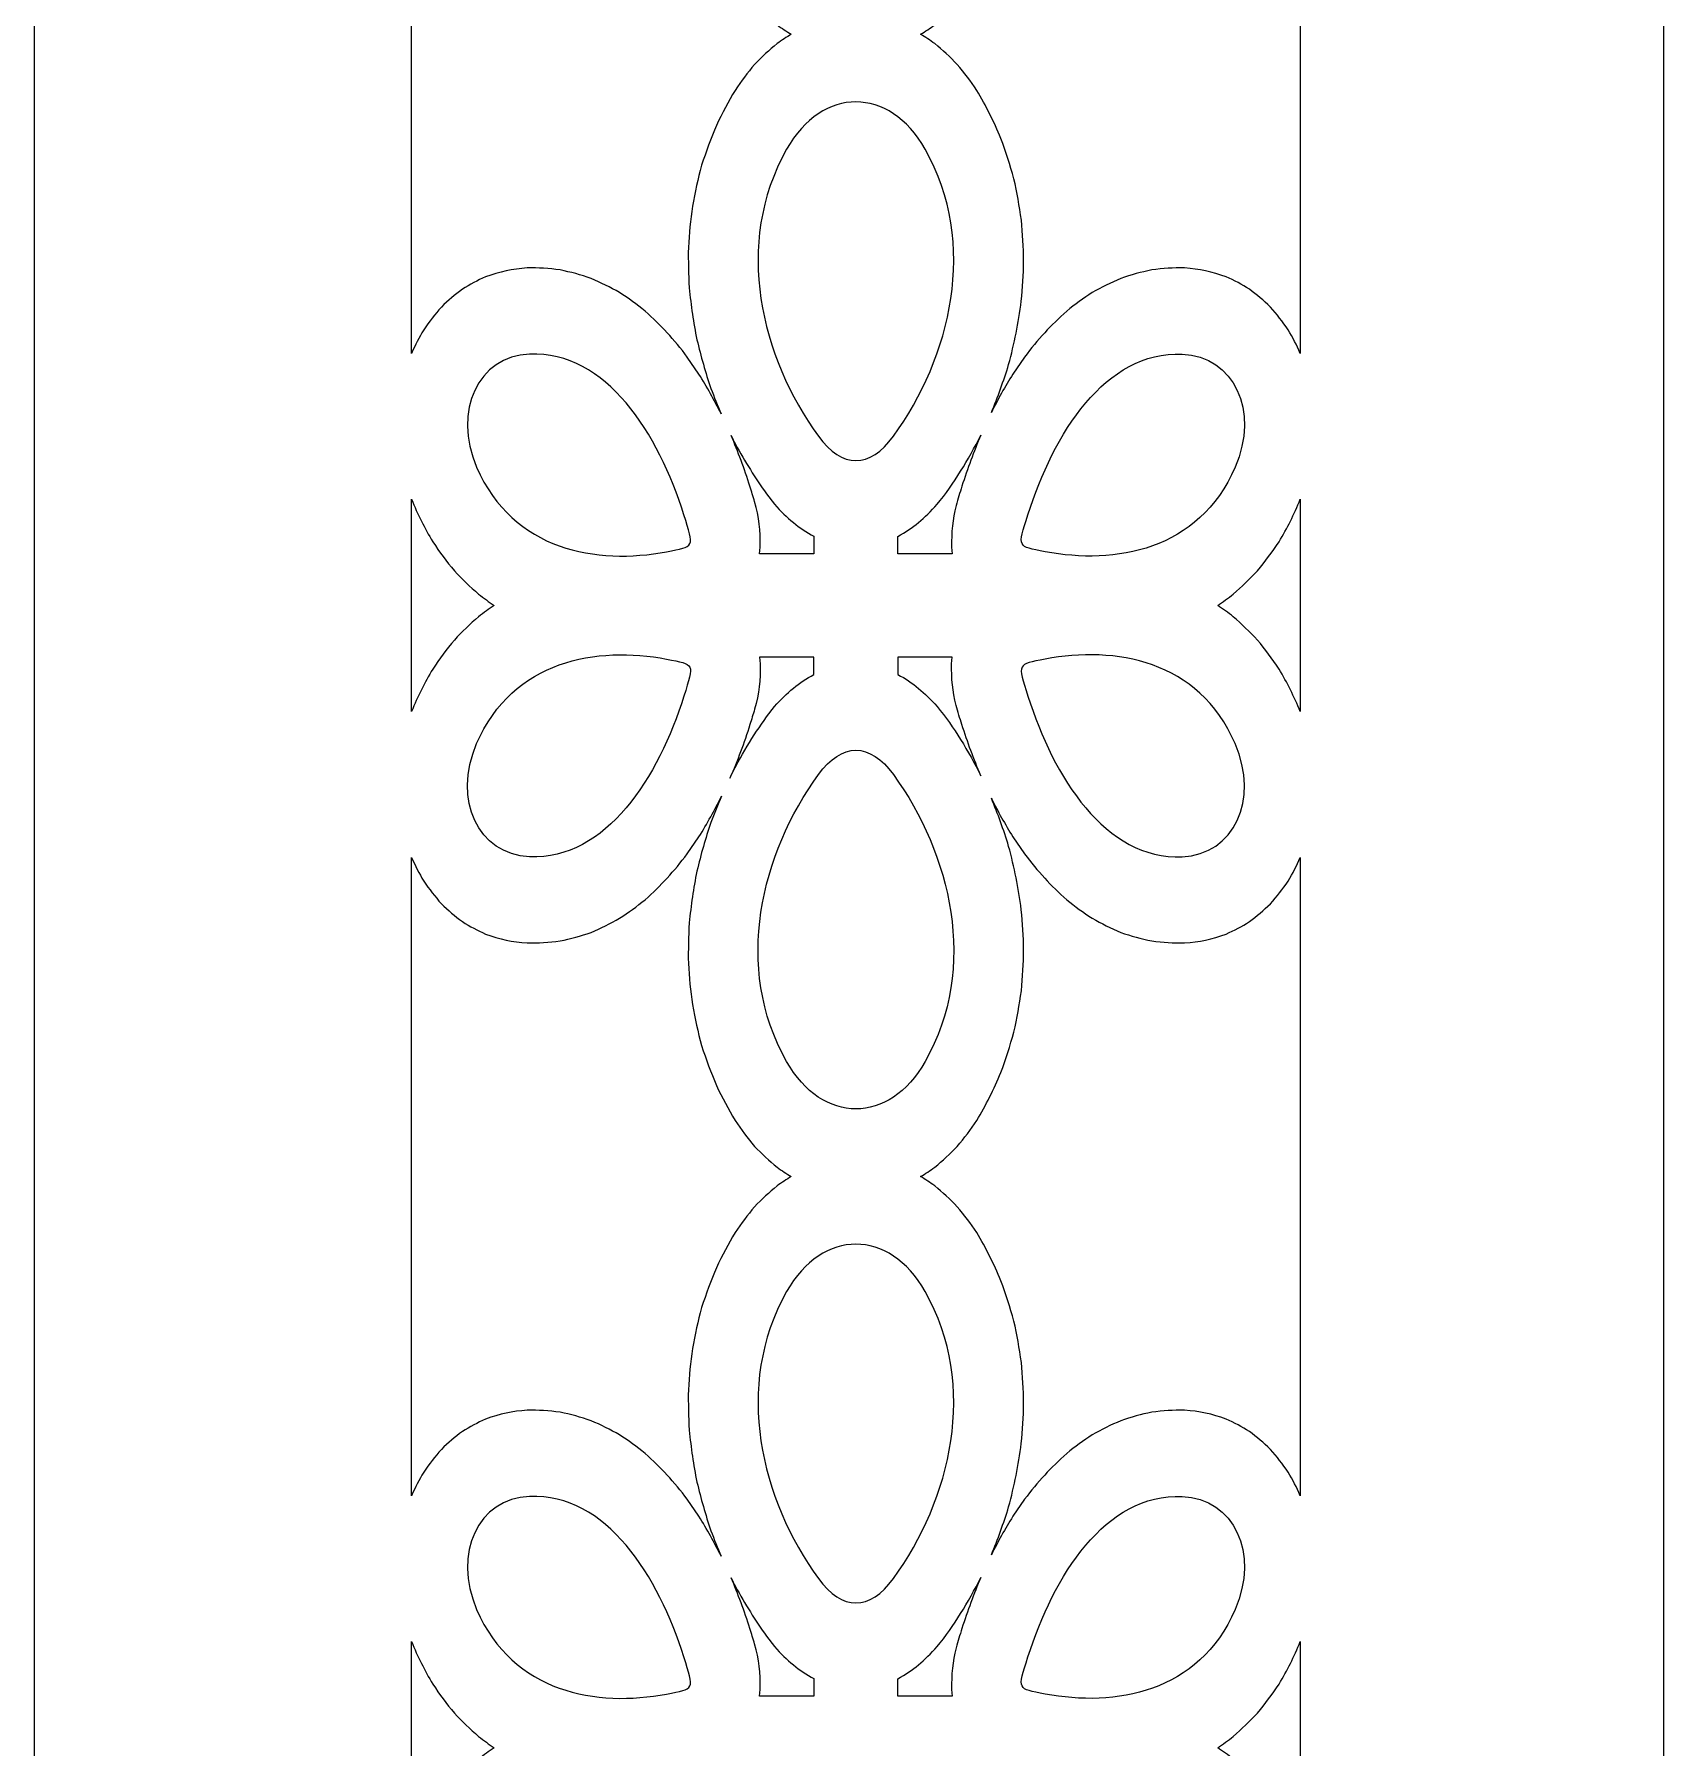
# Model space of a CAD drawing. Header units: centimetres. Extents: x 20.8 to 23.1, y -9 to 9.
# Drawn here: x 20.838 to 23.107, y -2.052 to 0.334 of the extents above; entities that cross this region are included whole.
import ezdxf

# ---------------------------------------------------------------- set-up
doc = ezdxf.new("R2010")
doc.units = ezdxf.units.CM
doc.header["$MEASUREMENT"] = 0
doc.layers.add('layer 1', color=7, linetype='Continuous')

msp = doc.modelspace()

# ---------------------------------------------------------------- linework, layer by layer
at = {"layer": 'layer 1', "color": 250}
for points, knots in [([(23.10706, -9.00021), (23.10706, -9.00021), (20.83793, -9.00021), (20.83793, -9.00021), (20.83793, -9.00021), (20.83793, -9.00021), (20.83793, 9.00077), (20.83793, 9.00077), (20.83793, 9.00077), (20.83793, 9.00077), (23.10706, 9.00077), (23.10706, 9.00077), (23.10706, 9.00077), (23.10706, 9.00077), (23.10706, -9.00021), (23.10706, -9.00021)], [0, 0, 0, 0, 0.2, 0.2, 0.2, 0.2, 0.4, 0.4, 0.4, 0.4, 0.6, 0.6, 0.6, 0.6, 1, 1, 1, 1]), ([(21.36327, -0.11023), (21.36843, -0.09868), (21.37382, -0.08823), (21.38021, -0.07737), (21.38021, -0.07737), (21.38805, -0.06581), (21.39581, -0.05585), (21.40487, -0.04572), (21.40487, -0.04572), (21.4144, -0.03643), (21.42361, -0.0286), (21.43405, -0.02095), (21.43405, -0.02095), (21.44479, -0.01417), (21.45508, -0.00866), (21.46642, -0.00359), (21.46642, -0.00359), (21.48609, 0.00357), (21.50396, 0.00731), (21.52442, 0.00884), (21.52442, 0.00884), (21.53999, 0.00896), (21.55462, 0.00806), (21.5701, 0.00601), (21.5701, 0.00601), (21.58498, 0.00297), (21.59886, -0.00084), (21.61337, -0.00591), (21.61337, -0.00591), (21.6271, -0.01172), (21.63988, -0.01805), (21.65304, -0.02559), (21.65304, -0.02559), (21.66539, -0.03361), (21.67691, -0.04198), (21.68858, -0.05139), (21.68858, -0.05139), (21.71036, -0.07073), (21.72897, -0.09113), (21.74729, -0.11528), (21.74729, -0.11528), (21.74729, -0.11528), (21.76355, -0.13897), (21.76355, -0.13897), (21.76355, -0.13897), (21.77481, -0.15703), (21.78505, -0.17548), (21.7944, -0.19446), (21.7944, -0.19446), (21.7894, -0.18293), (21.78467, -0.17117), (21.78014, -0.159), (21.78014, -0.159), (21.77254, -0.13657), (21.76623, -0.11461), (21.76072, -0.09125), (21.76072, -0.09125), (21.75585, -0.06709), (21.75239, -0.04385), (21.75002, -0.0191), (21.75002, -0.0191), (21.7489, -0.00009), (21.74851, 0.0182), (21.74882, 0.03727), (21.74882, 0.03727), (21.74991, 0.0568), (21.75171, 0.07534), (21.75437, 0.09465), (21.75437, 0.09465), (21.75792, 0.1143), (21.76208, 0.13272), (21.76727, 0.15181), (21.76727, 0.15181), (21.77343, 0.17109), (21.78007, 0.18897), (21.78784, 0.20734), (21.78784, 0.20734), (21.79596, 0.22434), (21.80427, 0.24026), (21.81378, 0.25613), (21.81378, 0.25613), (21.82246, 0.26901), (21.83115, 0.28054), (21.84096, 0.29211), (21.84096, 0.29211), (21.85117, 0.30281), (21.86116, 0.3121), (21.87233, 0.32123), (21.87233, 0.32123), (21.87895, 0.32595), (21.88543, 0.33023), (21.89207, 0.33423), (21.89207, 0.33423), (21.88543, 0.33824), (21.87895, 0.34251), (21.87233, 0.34724), (21.87233, 0.34724), (21.86116, 0.35636), (21.85117, 0.36565), (21.84096, 0.37635), (21.84096, 0.37635), (21.83115, 0.38792), (21.82246, 0.39945), (21.81378, 0.41234), (21.81378, 0.41234), (21.80427, 0.4282), (21.79596, 0.44412), (21.78783, 0.46112), (21.78783, 0.46112), (21.78007, 0.47949), (21.77343, 0.49737), (21.76727, 0.51664), (21.76727, 0.51664), (21.76208, 0.53574), (21.75792, 0.55417), (21.75437, 0.57381), (21.75437, 0.57381), (21.75171, 0.59312), (21.74991, 0.61167), (21.74882, 0.63119), (21.74882, 0.63119), (21.74851, 0.65026), (21.7489, 0.66855), (21.75002, 0.68757), (21.75002, 0.68757), (21.75239, 0.71232), (21.75585, 0.73555), (21.76072, 0.75972), (21.76072, 0.75972), (21.76623, 0.78307), (21.77254, 0.80504), (21.78014, 0.82747), (21.78014, 0.82747), (21.78482, 0.84003), (21.78972, 0.85214), (21.7949, 0.86395), (21.7949, 0.86395), (21.78541, 0.84461), (21.77501, 0.82582), (21.76355, 0.80743), (21.76355, 0.80743), (21.76355, 0.80743), (21.74729, 0.78375), (21.74729, 0.78375), (21.74729, 0.78375), (21.72896, 0.7596), (21.71036, 0.7392), (21.68858, 0.71986), (21.68858, 0.71986), (21.67691, 0.71045), (21.66539, 0.70209), (21.65305, 0.69407), (21.65305, 0.69407), (21.63989, 0.68652), (21.6271, 0.68018), (21.61336, 0.67437), (21.61336, 0.67437), (21.59886, 0.66931), (21.58498, 0.6655), (21.5701, 0.66246), (21.5701, 0.66246), (21.55462, 0.6604), (21.53999, 0.65951), (21.52441, 0.65963), (21.52441, 0.65963), (21.50396, 0.66117), (21.48608, 0.6649), (21.46641, 0.67207), (21.46641, 0.67207), (21.45507, 0.67713), (21.44479, 0.68264), (21.43404, 0.68942), (21.43404, 0.68942), (21.42361, 0.69708), (21.41439, 0.7049), (21.40487, 0.7142), (21.40487, 0.7142), (21.39582, 0.72432), (21.38805, 0.73428), (21.38021, 0.74583), (21.38021, 0.74583), (21.37382, 0.7567), (21.36842, 0.76716), (21.36327, 0.77871), (21.36327, 0.77871), (21.36327, 0.77871), (21.36327, -0.11023), (21.36327, -0.11023)], [0, 0, 0, 0, 0.0208333, 0.0208333, 0.0208333, 0.0208333, 0.0416667, 0.0416667, 0.0416667, 0.0416667, 0.0625, 0.0625, 0.0625, 0.0625, 0.0833333, 0.0833333, 0.0833333, 0.0833333, 0.1041667, 0.1041667, 0.1041667, 0.1041667, 0.125, 0.125, 0.125, 0.125, 0.1458333, 0.1458333, 0.1458333, 0.1458333, 0.1666667, 0.1666667, 0.1666667, 0.1666667, 0.1875, 0.1875, 0.1875, 0.1875, 0.2083333, 0.2083333, 0.2083333, 0.2083333, 0.2291667, 0.2291667, 0.2291667, 0.2291667, 0.25, 0.25, 0.25, 0.25, 0.2708333, 0.2708333, 0.2708333, 0.2708333, 0.2916667, 0.2916667, 0.2916667, 0.2916667, 0.3125, 0.3125, 0.3125, 0.3125, 0.3333333, 0.3333333, 0.3333333, 0.3333333, 0.3541667, 0.3541667, 0.3541667, 0.3541667, 0.375, 0.375, 0.375, 0.375, 0.3958333, 0.3958333, 0.3958333, 0.3958333, 0.4166667, 0.4166667, 0.4166667, 0.4166667, 0.4375, 0.4375, 0.4375, 0.4375, 0.4583333, 0.4583333, 0.4583333, 0.4583333, 0.4791667, 0.4791667, 0.4791667, 0.4791667, 0.5, 0.5, 0.5, 0.5, 0.5208333, 0.5208333, 0.5208333, 0.5208333, 0.5416667, 0.5416667, 0.5416667, 0.5416667, 0.5625, 0.5625, 0.5625, 0.5625, 0.5833333, 0.5833333, 0.5833333, 0.5833333, 0.6041667, 0.6041667, 0.6041667, 0.6041667, 0.625, 0.625, 0.625, 0.625, 0.6458333, 0.6458333, 0.6458333, 0.6458333, 0.6666667, 0.6666667, 0.6666667, 0.6666667, 0.6875, 0.6875, 0.6875, 0.6875, 0.7083333, 0.7083333, 0.7083333, 0.7083333, 0.7291667, 0.7291667, 0.7291667, 0.7291667, 0.75, 0.75, 0.75, 0.75, 0.7708333, 0.7708333, 0.7708333, 0.7708333, 0.7916667, 0.7916667, 0.7916667, 0.7916667, 0.8125, 0.8125, 0.8125, 0.8125, 0.8333333, 0.8333333, 0.8333333, 0.8333333, 0.8541667, 0.8541667, 0.8541667, 0.8541667, 0.875, 0.875, 0.875, 0.875, 0.8958333, 0.8958333, 0.8958333, 0.8958333, 0.9166667, 0.9166667, 0.9166667, 0.9166667, 0.9375, 0.9375, 0.9375, 0.9375, 0.9583333, 0.9583333, 0.9583333, 0.9583333, 1, 1, 1, 1]), ([(22.60097, 0.77871), (22.59582, 0.76715), (22.59042, 0.75669), (22.58402, 0.74583), (22.58402, 0.74583), (22.57618, 0.73427), (22.56842, 0.72431), (22.55936, 0.71419), (22.55936, 0.71419), (22.54984, 0.7049), (22.54062, 0.69707), (22.53019, 0.68941), (22.53019, 0.68941), (22.51945, 0.68264), (22.50916, 0.67713), (22.49783, 0.67207), (22.49783, 0.67207), (22.47816, 0.6649), (22.46028, 0.66116), (22.43983, 0.65962), (22.43983, 0.65962), (22.42425, 0.65951), (22.40962, 0.6604), (22.39414, 0.66246), (22.39414, 0.66246), (22.37925, 0.6655), (22.36538, 0.66931), (22.35087, 0.67437), (22.35087, 0.67437), (22.33713, 0.68018), (22.32434, 0.68652), (22.31118, 0.69406), (22.31118, 0.69406), (22.29885, 0.70208), (22.28732, 0.71045), (22.27566, 0.71986), (22.27566, 0.71986), (22.25388, 0.7392), (22.23527, 0.7596), (22.21695, 0.78375), (22.21695, 0.78375), (22.21695, 0.78375), (22.20069, 0.80743), (22.20069, 0.80743), (22.20069, 0.80743), (22.18978, 0.82493), (22.17984, 0.84277), (22.17075, 0.86111), (22.17075, 0.86111), (22.17984, 0.83931), (22.1877, 0.81749), (22.1948, 0.7942), (22.1948, 0.7942), (22.20275, 0.76478), (22.20844, 0.73659), (22.21246, 0.70596), (22.21246, 0.70596), (22.21425, 0.68719), (22.21532, 0.66905), (22.21573, 0.65014), (22.21573, 0.65014), (22.21541, 0.63075), (22.21436, 0.61226), (22.21251, 0.59299), (22.21251, 0.59299), (22.20981, 0.57333), (22.20645, 0.55482), (22.20212, 0.5356), (22.20212, 0.5356), (22.19683, 0.51614), (22.19102, 0.49803), (22.18411, 0.47936), (22.18411, 0.47936), (22.17404, 0.45553), (22.16342, 0.43394), (22.15045, 0.41233), (22.15045, 0.41233), (22.14178, 0.39945), (22.13309, 0.38793), (22.12328, 0.37635), (22.12328, 0.37635), (22.11308, 0.36566), (22.10308, 0.35636), (22.09192, 0.34724), (22.09192, 0.34724), (22.08529, 0.34251), (22.07881, 0.33824), (22.07216, 0.33423), (22.07216, 0.33423), (22.07881, 0.33023), (22.0853, 0.32595), (22.09192, 0.32122), (22.09192, 0.32122), (22.10308, 0.3121), (22.11308, 0.3028), (22.12328, 0.29211), (22.12328, 0.29211), (22.13309, 0.28054), (22.14178, 0.26901), (22.15045, 0.25613), (22.15045, 0.25613), (22.16342, 0.23452), (22.17404, 0.21293), (22.18411, 0.1891), (22.18411, 0.1891), (22.19102, 0.17044), (22.19683, 0.15232), (22.20212, 0.13287), (22.20212, 0.13287), (22.20645, 0.11364), (22.20981, 0.09513), (22.21251, 0.07547), (22.21251, 0.07547), (22.21436, 0.05621), (22.21541, 0.03771), (22.21573, 0.01832), (22.21573, 0.01832), (22.21532, -0.00059), (22.21425, -0.01873), (22.21246, -0.0375), (22.21246, -0.0375), (22.20843, -0.06813), (22.20275, -0.09631), (22.1948, -0.12573), (22.1948, -0.12573), (22.1877, -0.14902), (22.17985, -0.17084), (22.17075, -0.19263), (22.17075, -0.19263), (22.17985, -0.1743), (22.18979, -0.15646), (22.20069, -0.13897), (22.20069, -0.13897), (22.20069, -0.13897), (22.21695, -0.11528), (22.21695, -0.11528), (22.21695, -0.11528), (22.23527, -0.09113), (22.25388, -0.07072), (22.27567, -0.05139), (22.27567, -0.05139), (22.28733, -0.04197), (22.29885, -0.03361), (22.3112, -0.02559), (22.3112, -0.02559), (22.32435, -0.01805), (22.33714, -0.01172), (22.35087, -0.00591), (22.35087, -0.00591), (22.36538, -0.00084), (22.37926, 0.00297), (22.39414, 0.00601), (22.39414, 0.00601), (22.40961, 0.00806), (22.42425, 0.00896), (22.43982, 0.00884), (22.43982, 0.00884), (22.46027, 0.00731), (22.47816, 0.00357), (22.49782, -0.0036), (22.49782, -0.0036), (22.50916, -0.00866), (22.51944, -0.01417), (22.53019, -0.02094), (22.53019, -0.02094), (22.54062, -0.0286), (22.54984, -0.03643), (22.55937, -0.04572), (22.55937, -0.04572), (22.56842, -0.05585), (22.57618, -0.0658), (22.58403, -0.07736), (22.58403, -0.07736), (22.59042, -0.08823), (22.59582, -0.09868), (22.60097, -0.11023), (22.60097, -0.11023), (22.60097, -0.11023), (22.60097, 0.77871), (22.60097, 0.77871)], [0, 0, 0, 0, 0.0217391, 0.0217391, 0.0217391, 0.0217391, 0.0434783, 0.0434783, 0.0434783, 0.0434783, 0.0652174, 0.0652174, 0.0652174, 0.0652174, 0.0869565, 0.0869565, 0.0869565, 0.0869565, 0.1086957, 0.1086957, 0.1086957, 0.1086957, 0.1304348, 0.1304348, 0.1304348, 0.1304348, 0.1521739, 0.1521739, 0.1521739, 0.1521739, 0.173913, 0.173913, 0.173913, 0.173913, 0.1956522, 0.1956522, 0.1956522, 0.1956522, 0.2173913, 0.2173913, 0.2173913, 0.2173913, 0.2391304, 0.2391304, 0.2391304, 0.2391304, 0.2608696, 0.2608696, 0.2608696, 0.2608696, 0.2826087, 0.2826087, 0.2826087, 0.2826087, 0.3043478, 0.3043478, 0.3043478, 0.3043478, 0.326087, 0.326087, 0.326087, 0.326087, 0.3478261, 0.3478261, 0.3478261, 0.3478261, 0.3695652, 0.3695652, 0.3695652, 0.3695652, 0.3913043, 0.3913043, 0.3913043, 0.3913043, 0.4130435, 0.4130435, 0.4130435, 0.4130435, 0.4347826, 0.4347826, 0.4347826, 0.4347826, 0.4565217, 0.4565217, 0.4565217, 0.4565217, 0.4782609, 0.4782609, 0.4782609, 0.4782609, 0.5, 0.5, 0.5, 0.5, 0.5217391, 0.5217391, 0.5217391, 0.5217391, 0.5434783, 0.5434783, 0.5434783, 0.5434783, 0.5652174, 0.5652174, 0.5652174, 0.5652174, 0.5869565, 0.5869565, 0.5869565, 0.5869565, 0.6086957, 0.6086957, 0.6086957, 0.6086957, 0.6304348, 0.6304348, 0.6304348, 0.6304348, 0.6521739, 0.6521739, 0.6521739, 0.6521739, 0.673913, 0.673913, 0.673913, 0.673913, 0.6956522, 0.6956522, 0.6956522, 0.6956522, 0.7173913, 0.7173913, 0.7173913, 0.7173913, 0.7391304, 0.7391304, 0.7391304, 0.7391304, 0.7608696, 0.7608696, 0.7608696, 0.7608696, 0.7826087, 0.7826087, 0.7826087, 0.7826087, 0.8043478, 0.8043478, 0.8043478, 0.8043478, 0.826087, 0.826087, 0.826087, 0.826087, 0.8478261, 0.8478261, 0.8478261, 0.8478261, 0.8695652, 0.8695652, 0.8695652, 0.8695652, 0.8913043, 0.8913043, 0.8913043, 0.8913043, 0.9130435, 0.9130435, 0.9130435, 0.9130435, 0.9347826, 0.9347826, 0.9347826, 0.9347826, 0.9565217, 0.9565217, 0.9565217, 0.9565217, 1, 1, 1, 1]), ([(21.92997, -0.22565), (21.85007, -0.11578), (21.81117, 0.04245), (21.88561, 0.174), (21.88561, 0.174), (21.9354, 0.26201), (22.02885, 0.26199), (22.07864, 0.174), (22.07864, 0.174), (22.15307, 0.04245), (22.11417, -0.11578), (22.03427, -0.22565), (22.03427, -0.22565), (22.00142, -0.27084), (21.96282, -0.27084), (21.92997, -0.22565)], [0, 0, 0, 0, 0.2, 0.2, 0.2, 0.2, 0.4, 0.4, 0.4, 0.4, 0.6, 0.6, 0.6, 0.6, 1, 1, 1, 1]), ([(21.7184, -0.38651), (21.62201, -0.40478), (21.50444, -0.38566), (21.45397, -0.26873), (21.45397, -0.26873), (21.42021, -0.19051), (21.4559, -0.11426), (21.52768, -0.11122), (21.52768, -0.11122), (21.63498, -0.10668), (21.70718, -0.22275), (21.74256, -0.33489), (21.74256, -0.33489), (21.75712, -0.381), (21.75804, -0.37901), (21.7184, -0.38651)], [0, 0, 0, 0, 0.2, 0.2, 0.2, 0.2, 0.4, 0.4, 0.4, 0.4, 0.6, 0.6, 0.6, 0.6, 1, 1, 1, 1]), ([(22.24584, -0.38651), (22.34223, -0.40478), (22.4598, -0.38566), (22.51027, -0.26873), (22.51027, -0.26873), (22.54403, -0.19051), (22.50834, -0.11426), (22.43656, -0.11122), (22.43656, -0.11122), (22.32926, -0.10668), (22.25706, -0.22275), (22.22168, -0.33489), (22.22168, -0.33489), (22.20712, -0.381), (22.2062, -0.37901), (22.24584, -0.38651)], [0, 0, 0, 0, 0.2, 0.2, 0.2, 0.2, 0.4, 0.4, 0.4, 0.4, 0.6, 0.6, 0.6, 0.6, 1, 1, 1, 1]), ([(21.85763, -0.30601), (21.84188, -0.2837), (21.82779, -0.26116), (21.81434, -0.23665), (21.81434, -0.23665), (21.81227, -0.2326), (21.81025, -0.22856), (21.80827, -0.22452), (21.80827, -0.22452), (21.81807, -0.24723), (21.82677, -0.27078), (21.83454, -0.29539), (21.83454, -0.29539), (21.83679, -0.30248), (21.839, -0.30957), (21.84108, -0.31673), (21.84108, -0.31673), (21.847, -0.33845), (21.84925, -0.35699), (21.84897, -0.38012), (21.84897, -0.38012), (21.84897, -0.38012), (21.84797, -0.38923), (21.84797, -0.38923), (21.84797, -0.38923), (21.84797, -0.38923), (21.92372, -0.38923), (21.92372, -0.38923), (21.92372, -0.38923), (21.92372, -0.38923), (21.92372, -0.36489), (21.92372, -0.36489), (21.92372, -0.36489), (21.90314, -0.35406), (21.88612, -0.33989), (21.86895, -0.32044), (21.86895, -0.32044), (21.86895, -0.32044), (21.85763, -0.30601), (21.85763, -0.30601)], [0, 0, 0, 0, 0.0909091, 0.0909091, 0.0909091, 0.0909091, 0.1818182, 0.1818182, 0.1818182, 0.1818182, 0.2727273, 0.2727273, 0.2727273, 0.2727273, 0.3636364, 0.3636364, 0.3636364, 0.3636364, 0.4545455, 0.4545455, 0.4545455, 0.4545455, 0.5454545, 0.5454545, 0.5454545, 0.5454545, 0.6363636, 0.6363636, 0.6363636, 0.6363636, 0.7272727, 0.7272727, 0.7272727, 0.7272727, 0.8181818, 0.8181818, 0.8181818, 0.8181818, 1, 1, 1, 1]), ([(22.04051, -0.38923), (22.04051, -0.38923), (22.11627, -0.38923), (22.11627, -0.38923), (22.11627, -0.38923), (22.11627, -0.38923), (22.11526, -0.38012), (22.11526, -0.38012), (22.11526, -0.38012), (22.11502, -0.35908), (22.11674, -0.34197), (22.12173, -0.32199), (22.12173, -0.32199), (22.12418, -0.313), (22.12691, -0.30419), (22.1297, -0.29536), (22.1297, -0.29536), (22.13755, -0.2706), (22.14629, -0.24694), (22.15615, -0.22412), (22.15615, -0.22412), (22.13864, -0.25879), (22.11884, -0.29154), (22.09528, -0.32045), (22.09528, -0.32045), (22.07824, -0.33974), (22.06145, -0.35373), (22.04051, -0.3651), (22.04051, -0.3651), (22.04051, -0.3651), (22.04051, -0.38923), (22.04051, -0.38923)], [0, 0, 0, 0, 0.1111111, 0.1111111, 0.1111111, 0.1111111, 0.2222222, 0.2222222, 0.2222222, 0.2222222, 0.3333333, 0.3333333, 0.3333333, 0.3333333, 0.4444444, 0.4444444, 0.4444444, 0.4444444, 0.5555556, 0.5555556, 0.5555556, 0.5555556, 0.6666667, 0.6666667, 0.6666667, 0.6666667, 0.7777778, 0.7777778, 0.7777778, 0.7777778, 1, 1, 1, 1]), ([(21.36327, -0.60917), (21.37194, -0.58792), (21.38151, -0.56914), (21.3929, -0.54989), (21.3929, -0.54989), (21.40247, -0.53551), (21.41209, -0.52258), (21.4229, -0.50962), (21.4229, -0.50962), (21.43384, -0.49784), (21.44468, -0.48735), (21.45655, -0.47706), (21.45655, -0.47706), (21.46386, -0.47138), (21.4711, -0.46616), (21.47839, -0.46132), (21.47839, -0.46132), (21.47106, -0.4564), (21.46385, -0.45118), (21.45656, -0.44551), (21.45656, -0.44551), (21.44468, -0.43522), (21.43384, -0.42472), (21.4229, -0.41295), (21.4229, -0.41295), (21.41209, -0.39998), (21.40247, -0.38706), (21.3929, -0.37267), (21.3929, -0.37267), (21.3815, -0.35342), (21.37194, -0.33463), (21.36327, -0.31339), (21.36327, -0.31339), (21.36327, -0.31339), (21.36327, -0.60917), (21.36327, -0.60917)], [0, 0, 0, 0, 0.1, 0.1, 0.1, 0.1, 0.2, 0.2, 0.2, 0.2, 0.3, 0.3, 0.3, 0.3, 0.4, 0.4, 0.4, 0.4, 0.5, 0.5, 0.5, 0.5, 0.6, 0.6, 0.6, 0.6, 0.7, 0.7, 0.7, 0.7, 0.8, 0.8, 0.8, 0.8, 1, 1, 1, 1]), ([(22.60097, -0.31339), (22.59231, -0.33464), (22.58273, -0.35343), (22.57134, -0.37267), (22.57134, -0.37267), (22.56176, -0.38706), (22.55215, -0.39998), (22.54134, -0.41295), (22.54134, -0.41295), (22.53039, -0.42473), (22.51955, -0.43522), (22.50767, -0.44551), (22.50767, -0.44551), (22.50041, -0.45116), (22.49321, -0.45638), (22.48591, -0.46128), (22.48591, -0.46128), (22.49321, -0.46618), (22.50041, -0.4714), (22.50768, -0.47705), (22.50768, -0.47705), (22.51955, -0.48735), (22.5304, -0.49784), (22.54134, -0.50961), (22.54134, -0.50961), (22.55215, -0.52258), (22.56176, -0.53551), (22.57134, -0.54989), (22.57134, -0.54989), (22.58273, -0.56914), (22.59231, -0.58792), (22.60097, -0.60917), (22.60097, -0.60917), (22.60097, -0.60917), (22.60097, -0.31339), (22.60097, -0.31339)], [0, 0, 0, 0, 0.1, 0.1, 0.1, 0.1, 0.2, 0.2, 0.2, 0.2, 0.3, 0.3, 0.3, 0.3, 0.4, 0.4, 0.4, 0.4, 0.5, 0.5, 0.5, 0.5, 0.6, 0.6, 0.6, 0.6, 0.7, 0.7, 0.7, 0.7, 0.8, 0.8, 0.8, 0.8, 1, 1, 1, 1]), ([(21.7184, -0.53605), (21.62201, -0.51779), (21.50444, -0.5369), (21.45397, -0.65383), (21.45397, -0.65383), (21.42021, -0.73206), (21.4559, -0.80831), (21.52768, -0.81135), (21.52768, -0.81135), (21.63498, -0.81589), (21.70718, -0.69982), (21.74256, -0.58768), (21.74256, -0.58768), (21.75712, -0.54157), (21.75804, -0.54356), (21.7184, -0.53605)], [0, 0, 0, 0, 0.2, 0.2, 0.2, 0.2, 0.4, 0.4, 0.4, 0.4, 0.6, 0.6, 0.6, 0.6, 1, 1, 1, 1]), ([(22.24584, -0.53605), (22.34223, -0.51779), (22.4598, -0.5369), (22.51027, -0.65383), (22.51027, -0.65383), (22.54403, -0.73206), (22.50834, -0.80831), (22.43656, -0.81135), (22.43656, -0.81135), (22.32926, -0.81589), (22.25705, -0.69982), (22.22168, -0.58768), (22.22168, -0.58768), (22.20713, -0.54157), (22.2062, -0.54355), (22.24584, -0.53605)], [0, 0, 0, 0, 0.2, 0.2, 0.2, 0.2, 0.4, 0.4, 0.4, 0.4, 0.6, 0.6, 0.6, 0.6, 1, 1, 1, 1]), ([(21.92372, -0.53333), (21.92372, -0.53333), (21.92372, -0.55767), (21.92372, -0.55767), (21.92372, -0.55767), (21.90314, -0.56851), (21.88612, -0.58267), (21.86894, -0.60213), (21.86894, -0.60213), (21.86894, -0.60213), (21.85762, -0.61657), (21.85762, -0.61657), (21.85762, -0.61657), (21.84825, -0.62984), (21.83935, -0.64323), (21.83064, -0.65719), (21.83064, -0.65719), (21.822, -0.67193), (21.81405, -0.68667), (21.80666, -0.70174), (21.80666, -0.70174), (21.81713, -0.67788), (21.82635, -0.65312), (21.83455, -0.62716), (21.83455, -0.62716), (21.83679, -0.62008), (21.839, -0.61299), (21.84108, -0.60583), (21.84108, -0.60583), (21.84701, -0.58411), (21.84925, -0.56557), (21.84897, -0.54244), (21.84897, -0.54244), (21.84897, -0.54244), (21.84797, -0.53333), (21.84797, -0.53333), (21.84797, -0.53333), (21.84797, -0.53333), (21.92372, -0.53333), (21.92372, -0.53333)], [0, 0, 0, 0, 0.0909091, 0.0909091, 0.0909091, 0.0909091, 0.1818182, 0.1818182, 0.1818182, 0.1818182, 0.2727273, 0.2727273, 0.2727273, 0.2727273, 0.3636364, 0.3636364, 0.3636364, 0.3636364, 0.4545455, 0.4545455, 0.4545455, 0.4545455, 0.5454545, 0.5454545, 0.5454545, 0.5454545, 0.6363636, 0.6363636, 0.6363636, 0.6363636, 0.7272727, 0.7272727, 0.7272727, 0.7272727, 0.8181818, 0.8181818, 0.8181818, 0.8181818, 1, 1, 1, 1]), ([(22.04051, -0.55747), (22.04051, -0.55747), (22.04051, -0.53333), (22.04051, -0.53333), (22.04051, -0.53333), (22.04051, -0.53333), (22.11627, -0.53333), (22.11627, -0.53333), (22.11627, -0.53333), (22.11627, -0.53333), (22.11526, -0.54243), (22.11526, -0.54243), (22.11526, -0.54243), (22.11503, -0.56349), (22.11674, -0.5806), (22.12173, -0.60058), (22.12173, -0.60058), (22.12418, -0.60956), (22.1269, -0.61836), (22.1297, -0.62718), (22.1297, -0.62718), (22.13753, -0.65193), (22.14627, -0.67558), (22.15613, -0.69841), (22.15613, -0.69841), (22.13862, -0.66376), (22.11884, -0.63102), (22.09529, -0.60212), (22.09529, -0.60212), (22.07824, -0.58283), (22.06145, -0.56883), (22.04051, -0.55747)], [0, 0, 0, 0, 0.1111111, 0.1111111, 0.1111111, 0.1111111, 0.2222222, 0.2222222, 0.2222222, 0.2222222, 0.3333333, 0.3333333, 0.3333333, 0.3333333, 0.4444444, 0.4444444, 0.4444444, 0.4444444, 0.5555556, 0.5555556, 0.5555556, 0.5555556, 0.6666667, 0.6666667, 0.6666667, 0.6666667, 0.7777778, 0.7777778, 0.7777778, 0.7777778, 1, 1, 1, 1]), ([(21.92997, -0.69692), (21.85007, -0.80679), (21.81117, -0.96502), (21.88561, -1.09657), (21.88561, -1.09657), (21.9354, -1.18458), (22.02885, -1.18456), (22.07864, -1.09657), (22.07864, -1.09657), (22.15307, -0.96502), (22.11417, -0.80679), (22.03427, -0.69692), (22.03427, -0.69692), (22.00142, -0.65173), (21.96282, -0.65173), (21.92997, -0.69692)], [0, 0, 0, 0, 0.2, 0.2, 0.2, 0.2, 0.4, 0.4, 0.4, 0.4, 0.6, 0.6, 0.6, 0.6, 1, 1, 1, 1]), ([(21.36327, -1.70127), (21.36843, -1.68972), (21.37382, -1.67926), (21.38021, -1.6684), (21.38021, -1.6684), (21.38805, -1.65684), (21.39581, -1.64688), (21.40487, -1.63676), (21.40487, -1.63676), (21.4144, -1.62747), (21.42361, -1.61964), (21.43405, -1.61198), (21.43405, -1.61198), (21.44479, -1.6052), (21.45508, -1.59969), (21.46642, -1.59462), (21.46642, -1.59462), (21.48609, -1.58746), (21.50396, -1.58372), (21.52442, -1.58219), (21.52442, -1.58219), (21.53999, -1.58207), (21.55462, -1.58297), (21.5701, -1.58502), (21.5701, -1.58502), (21.58498, -1.58806), (21.59886, -1.59187), (21.61337, -1.59694), (21.61337, -1.59694), (21.6271, -1.60275), (21.63988, -1.60908), (21.65304, -1.61662), (21.65304, -1.61662), (21.66539, -1.62464), (21.67691, -1.63301), (21.68858, -1.64242), (21.68858, -1.64242), (21.71036, -1.66176), (21.72897, -1.68217), (21.74729, -1.70631), (21.74729, -1.70631), (21.74729, -1.70631), (21.76355, -1.73), (21.76355, -1.73), (21.76355, -1.73), (21.77481, -1.74806), (21.78505, -1.76651), (21.7944, -1.7855), (21.7944, -1.7855), (21.7894, -1.77396), (21.78467, -1.7622), (21.78014, -1.75003), (21.78014, -1.75003), (21.77254, -1.72761), (21.76623, -1.70564), (21.76072, -1.68229), (21.76072, -1.68229), (21.75585, -1.65812), (21.75239, -1.63488), (21.75002, -1.61014), (21.75002, -1.61014), (21.7489, -1.59112), (21.74851, -1.57283), (21.74882, -1.55376), (21.74882, -1.55376), (21.74991, -1.53423), (21.75171, -1.51569), (21.75437, -1.49638), (21.75437, -1.49638), (21.75792, -1.47674), (21.76208, -1.45831), (21.76727, -1.43922), (21.76727, -1.43922), (21.77343, -1.41994), (21.78007, -1.40206), (21.78784, -1.38369), (21.78784, -1.38369), (21.79596, -1.36669), (21.80427, -1.35077), (21.81378, -1.3349), (21.81378, -1.3349), (21.82246, -1.32202), (21.83115, -1.31049), (21.84096, -1.29892), (21.84096, -1.29892), (21.85117, -1.28822), (21.86116, -1.27893), (21.87233, -1.26981), (21.87233, -1.26981), (21.87895, -1.26508), (21.88543, -1.2608), (21.89207, -1.2568), (21.89207, -1.2568), (21.88543, -1.2528), (21.87895, -1.24852), (21.87233, -1.2438), (21.87233, -1.2438), (21.86116, -1.23467), (21.85117, -1.22538), (21.84096, -1.21468), (21.84096, -1.21468), (21.83115, -1.20311), (21.82246, -1.19158), (21.81378, -1.1787), (21.81378, -1.1787), (21.80427, -1.16283), (21.79596, -1.14691), (21.78783, -1.12991), (21.78783, -1.12991), (21.78007, -1.11154), (21.77343, -1.09366), (21.76727, -1.07439), (21.76727, -1.07439), (21.76208, -1.05529), (21.75792, -1.03687), (21.75437, -1.01722), (21.75437, -1.01722), (21.75171, -0.99791), (21.74991, -0.97937), (21.74882, -0.95984), (21.74882, -0.95984), (21.74851, -0.94077), (21.7489, -0.92248), (21.75002, -0.90346), (21.75002, -0.90346), (21.75239, -0.87872), (21.75585, -0.85548), (21.76072, -0.83131), (21.76072, -0.83131), (21.76623, -0.80796), (21.77254, -0.78599), (21.78014, -0.76356), (21.78014, -0.76356), (21.78482, -0.751), (21.78972, -0.73889), (21.7949, -0.72708), (21.7949, -0.72708), (21.78541, -0.74642), (21.77501, -0.76521), (21.76355, -0.7836), (21.76355, -0.7836), (21.76355, -0.7836), (21.74729, -0.80729), (21.74729, -0.80729), (21.74729, -0.80729), (21.72896, -0.83143), (21.71036, -0.85183), (21.68858, -0.87117), (21.68858, -0.87117), (21.67691, -0.88058), (21.66539, -0.88895), (21.65305, -0.89697), (21.65305, -0.89697), (21.63989, -0.90451), (21.6271, -0.91085), (21.61336, -0.91666), (21.61336, -0.91666), (21.59886, -0.92172), (21.58498, -0.92553), (21.5701, -0.92857), (21.5701, -0.92857), (21.55462, -0.93063), (21.53999, -0.93152), (21.52441, -0.93141), (21.52441, -0.93141), (21.50396, -0.92987), (21.48608, -0.92613), (21.46641, -0.91897), (21.46641, -0.91897), (21.45507, -0.9139), (21.44479, -0.90839), (21.43404, -0.90162), (21.43404, -0.90162), (21.42361, -0.89396), (21.41439, -0.88613), (21.40487, -0.87684), (21.40487, -0.87684), (21.39582, -0.86671), (21.38805, -0.85676), (21.38021, -0.8452), (21.38021, -0.8452), (21.37382, -0.83434), (21.36842, -0.82388), (21.36327, -0.81233), (21.36327, -0.81233), (21.36327, -0.81233), (21.36327, -1.70127), (21.36327, -1.70127)], [0, 0, 0, 0, 0.0208333, 0.0208333, 0.0208333, 0.0208333, 0.0416667, 0.0416667, 0.0416667, 0.0416667, 0.0625, 0.0625, 0.0625, 0.0625, 0.0833333, 0.0833333, 0.0833333, 0.0833333, 0.1041667, 0.1041667, 0.1041667, 0.1041667, 0.125, 0.125, 0.125, 0.125, 0.1458333, 0.1458333, 0.1458333, 0.1458333, 0.1666667, 0.1666667, 0.1666667, 0.1666667, 0.1875, 0.1875, 0.1875, 0.1875, 0.2083333, 0.2083333, 0.2083333, 0.2083333, 0.2291667, 0.2291667, 0.2291667, 0.2291667, 0.25, 0.25, 0.25, 0.25, 0.2708333, 0.2708333, 0.2708333, 0.2708333, 0.2916667, 0.2916667, 0.2916667, 0.2916667, 0.3125, 0.3125, 0.3125, 0.3125, 0.3333333, 0.3333333, 0.3333333, 0.3333333, 0.3541667, 0.3541667, 0.3541667, 0.3541667, 0.375, 0.375, 0.375, 0.375, 0.3958333, 0.3958333, 0.3958333, 0.3958333, 0.4166667, 0.4166667, 0.4166667, 0.4166667, 0.4375, 0.4375, 0.4375, 0.4375, 0.4583333, 0.4583333, 0.4583333, 0.4583333, 0.4791667, 0.4791667, 0.4791667, 0.4791667, 0.5, 0.5, 0.5, 0.5, 0.5208333, 0.5208333, 0.5208333, 0.5208333, 0.5416667, 0.5416667, 0.5416667, 0.5416667, 0.5625, 0.5625, 0.5625, 0.5625, 0.5833333, 0.5833333, 0.5833333, 0.5833333, 0.6041667, 0.6041667, 0.6041667, 0.6041667, 0.625, 0.625, 0.625, 0.625, 0.6458333, 0.6458333, 0.6458333, 0.6458333, 0.6666667, 0.6666667, 0.6666667, 0.6666667, 0.6875, 0.6875, 0.6875, 0.6875, 0.7083333, 0.7083333, 0.7083333, 0.7083333, 0.7291667, 0.7291667, 0.7291667, 0.7291667, 0.75, 0.75, 0.75, 0.75, 0.7708333, 0.7708333, 0.7708333, 0.7708333, 0.7916667, 0.7916667, 0.7916667, 0.7916667, 0.8125, 0.8125, 0.8125, 0.8125, 0.8333333, 0.8333333, 0.8333333, 0.8333333, 0.8541667, 0.8541667, 0.8541667, 0.8541667, 0.875, 0.875, 0.875, 0.875, 0.8958333, 0.8958333, 0.8958333, 0.8958333, 0.9166667, 0.9166667, 0.9166667, 0.9166667, 0.9375, 0.9375, 0.9375, 0.9375, 0.9583333, 0.9583333, 0.9583333, 0.9583333, 1, 1, 1, 1]), ([(22.60097, -0.81233), (22.59582, -0.82388), (22.59042, -0.83434), (22.58402, -0.84521), (22.58402, -0.84521), (22.57618, -0.85676), (22.56842, -0.86672), (22.55936, -0.87684), (22.55936, -0.87684), (22.54984, -0.88613), (22.54062, -0.89396), (22.53019, -0.90162), (22.53019, -0.90162), (22.51945, -0.90839), (22.50916, -0.9139), (22.49783, -0.91897), (22.49783, -0.91897), (22.47816, -0.92614), (22.46028, -0.92987), (22.43983, -0.93141), (22.43983, -0.93141), (22.42425, -0.93153), (22.40962, -0.93063), (22.39414, -0.92857), (22.39414, -0.92857), (22.37925, -0.92553), (22.36538, -0.92172), (22.35087, -0.91666), (22.35087, -0.91666), (22.33713, -0.91085), (22.32434, -0.90451), (22.31118, -0.89697), (22.31118, -0.89697), (22.29885, -0.88895), (22.28732, -0.88059), (22.27566, -0.87117), (22.27566, -0.87117), (22.25388, -0.85184), (22.23527, -0.83144), (22.21695, -0.80729), (22.21695, -0.80729), (22.21695, -0.80729), (22.20069, -0.7836), (22.20069, -0.7836), (22.20069, -0.7836), (22.18978, -0.76611), (22.17984, -0.74826), (22.17075, -0.72993), (22.17075, -0.72993), (22.17984, -0.75172), (22.1877, -0.77354), (22.1948, -0.79684), (22.1948, -0.79684), (22.20275, -0.82625), (22.20844, -0.85444), (22.21246, -0.88507), (22.21246, -0.88507), (22.21425, -0.90384), (22.21532, -0.92198), (22.21573, -0.94089), (22.21573, -0.94089), (22.21541, -0.96028), (22.21436, -0.97877), (22.21251, -0.99804), (22.21251, -0.99804), (22.20981, -1.0177), (22.20645, -1.03622), (22.20212, -1.05544), (22.20212, -1.05544), (22.19683, -1.07489), (22.19102, -1.093), (22.18411, -1.11167), (22.18411, -1.11167), (22.17404, -1.1355), (22.16342, -1.15709), (22.15045, -1.1787), (22.15045, -1.1787), (22.14178, -1.19158), (22.13309, -1.20311), (22.12328, -1.21468), (22.12328, -1.21468), (22.11308, -1.22537), (22.10308, -1.23467), (22.09192, -1.24379), (22.09192, -1.24379), (22.08529, -1.24852), (22.07881, -1.2528), (22.07216, -1.2568), (22.07216, -1.2568), (22.07881, -1.2608), (22.0853, -1.26508), (22.09192, -1.26981), (22.09192, -1.26981), (22.10308, -1.27893), (22.11308, -1.28823), (22.12328, -1.29892), (22.12328, -1.29892), (22.13309, -1.31049), (22.14178, -1.32202), (22.15045, -1.3349), (22.15045, -1.3349), (22.16342, -1.35651), (22.17404, -1.3781), (22.18411, -1.40193), (22.18411, -1.40193), (22.19102, -1.4206), (22.19683, -1.43871), (22.20212, -1.45816), (22.20212, -1.45816), (22.20645, -1.47739), (22.20981, -1.4959), (22.21251, -1.51556), (22.21251, -1.51556), (22.21436, -1.53482), (22.21541, -1.55332), (22.21573, -1.57271), (22.21573, -1.57271), (22.21532, -1.59162), (22.21425, -1.60976), (22.21246, -1.62853), (22.21246, -1.62853), (22.20843, -1.65916), (22.20275, -1.68734), (22.1948, -1.71676), (22.1948, -1.71676), (22.1877, -1.74005), (22.17985, -1.76187), (22.17075, -1.78366), (22.17075, -1.78366), (22.17985, -1.76533), (22.18979, -1.74749), (22.20069, -1.73), (22.20069, -1.73), (22.20069, -1.73), (22.21695, -1.70631), (22.21695, -1.70631), (22.21695, -1.70631), (22.23527, -1.68216), (22.25388, -1.66175), (22.27567, -1.64242), (22.27567, -1.64242), (22.28733, -1.633), (22.29885, -1.62464), (22.3112, -1.61662), (22.3112, -1.61662), (22.32435, -1.60908), (22.33714, -1.60275), (22.35087, -1.59694), (22.35087, -1.59694), (22.36538, -1.59187), (22.37926, -1.58806), (22.39414, -1.58502), (22.39414, -1.58502), (22.40961, -1.58297), (22.42425, -1.58207), (22.43982, -1.58219), (22.43982, -1.58219), (22.46027, -1.58372), (22.47816, -1.58746), (22.49782, -1.59463), (22.49782, -1.59463), (22.50916, -1.59969), (22.51944, -1.6052), (22.53019, -1.61197), (22.53019, -1.61197), (22.54062, -1.61964), (22.54984, -1.62746), (22.55937, -1.63676), (22.55937, -1.63676), (22.56842, -1.64688), (22.57618, -1.65683), (22.58403, -1.66839), (22.58403, -1.66839), (22.59042, -1.67926), (22.59582, -1.68971), (22.60097, -1.70127), (22.60097, -1.70127), (22.60097, -1.70127), (22.60097, -0.81233), (22.60097, -0.81233)], [0, 0, 0, 0, 0.0217391, 0.0217391, 0.0217391, 0.0217391, 0.0434783, 0.0434783, 0.0434783, 0.0434783, 0.0652174, 0.0652174, 0.0652174, 0.0652174, 0.0869565, 0.0869565, 0.0869565, 0.0869565, 0.1086957, 0.1086957, 0.1086957, 0.1086957, 0.1304348, 0.1304348, 0.1304348, 0.1304348, 0.1521739, 0.1521739, 0.1521739, 0.1521739, 0.173913, 0.173913, 0.173913, 0.173913, 0.1956522, 0.1956522, 0.1956522, 0.1956522, 0.2173913, 0.2173913, 0.2173913, 0.2173913, 0.2391304, 0.2391304, 0.2391304, 0.2391304, 0.2608696, 0.2608696, 0.2608696, 0.2608696, 0.2826087, 0.2826087, 0.2826087, 0.2826087, 0.3043478, 0.3043478, 0.3043478, 0.3043478, 0.326087, 0.326087, 0.326087, 0.326087, 0.3478261, 0.3478261, 0.3478261, 0.3478261, 0.3695652, 0.3695652, 0.3695652, 0.3695652, 0.3913043, 0.3913043, 0.3913043, 0.3913043, 0.4130435, 0.4130435, 0.4130435, 0.4130435, 0.4347826, 0.4347826, 0.4347826, 0.4347826, 0.4565217, 0.4565217, 0.4565217, 0.4565217, 0.4782609, 0.4782609, 0.4782609, 0.4782609, 0.5, 0.5, 0.5, 0.5, 0.5217391, 0.5217391, 0.5217391, 0.5217391, 0.5434783, 0.5434783, 0.5434783, 0.5434783, 0.5652174, 0.5652174, 0.5652174, 0.5652174, 0.5869565, 0.5869565, 0.5869565, 0.5869565, 0.6086957, 0.6086957, 0.6086957, 0.6086957, 0.6304348, 0.6304348, 0.6304348, 0.6304348, 0.6521739, 0.6521739, 0.6521739, 0.6521739, 0.673913, 0.673913, 0.673913, 0.673913, 0.6956522, 0.6956522, 0.6956522, 0.6956522, 0.7173913, 0.7173913, 0.7173913, 0.7173913, 0.7391304, 0.7391304, 0.7391304, 0.7391304, 0.7608696, 0.7608696, 0.7608696, 0.7608696, 0.7826087, 0.7826087, 0.7826087, 0.7826087, 0.8043478, 0.8043478, 0.8043478, 0.8043478, 0.826087, 0.826087, 0.826087, 0.826087, 0.8478261, 0.8478261, 0.8478261, 0.8478261, 0.8695652, 0.8695652, 0.8695652, 0.8695652, 0.8913043, 0.8913043, 0.8913043, 0.8913043, 0.9130435, 0.9130435, 0.9130435, 0.9130435, 0.9347826, 0.9347826, 0.9347826, 0.9347826, 0.9565217, 0.9565217, 0.9565217, 0.9565217, 1, 1, 1, 1]), ([(21.92997, -1.81668), (21.85007, -1.70681), (21.81117, -1.54858), (21.88561, -1.41703), (21.88561, -1.41703), (21.9354, -1.32902), (22.02885, -1.32904), (22.07864, -1.41703), (22.07864, -1.41703), (22.15307, -1.54858), (22.11417, -1.70681), (22.03427, -1.81668), (22.03427, -1.81668), (22.00142, -1.86187), (21.96282, -1.86187), (21.92997, -1.81668)], [0, 0, 0, 0, 0.2, 0.2, 0.2, 0.2, 0.4, 0.4, 0.4, 0.4, 0.6, 0.6, 0.6, 0.6, 1, 1, 1, 1]), ([(21.7184, -1.97754), (21.62201, -1.99581), (21.50444, -1.97669), (21.45397, -1.85976), (21.45397, -1.85976), (21.42021, -1.78154), (21.4559, -1.70529), (21.52768, -1.70225), (21.52768, -1.70225), (21.63498, -1.69771), (21.70718, -1.81378), (21.74256, -1.92592), (21.74256, -1.92592), (21.75712, -1.97203), (21.75804, -1.97004), (21.7184, -1.97754)], [0, 0, 0, 0, 0.2, 0.2, 0.2, 0.2, 0.4, 0.4, 0.4, 0.4, 0.6, 0.6, 0.6, 0.6, 1, 1, 1, 1]), ([(22.24584, -1.97754), (22.34223, -1.99581), (22.4598, -1.97669), (22.51027, -1.85976), (22.51027, -1.85976), (22.54403, -1.78154), (22.50834, -1.70529), (22.43656, -1.70225), (22.43656, -1.70225), (22.32926, -1.69771), (22.25706, -1.81378), (22.22168, -1.92592), (22.22168, -1.92592), (22.20712, -1.97203), (22.2062, -1.97004), (22.24584, -1.97754)], [0, 0, 0, 0, 0.2, 0.2, 0.2, 0.2, 0.4, 0.4, 0.4, 0.4, 0.6, 0.6, 0.6, 0.6, 1, 1, 1, 1]), ([(21.85763, -1.89704), (21.84188, -1.87473), (21.82779, -1.85219), (21.81434, -1.82768), (21.81434, -1.82768), (21.81227, -1.82363), (21.81025, -1.8196), (21.80827, -1.81555), (21.80827, -1.81555), (21.81807, -1.83827), (21.82677, -1.86181), (21.83454, -1.88642), (21.83454, -1.88642), (21.83679, -1.89351), (21.839, -1.9006), (21.84108, -1.90776), (21.84108, -1.90776), (21.847, -1.92949), (21.84925, -1.94802), (21.84897, -1.97115), (21.84897, -1.97115), (21.84897, -1.97115), (21.84797, -1.98027), (21.84797, -1.98027), (21.84797, -1.98027), (21.84797, -1.98027), (21.92372, -1.98027), (21.92372, -1.98027), (21.92372, -1.98027), (21.92372, -1.98027), (21.92372, -1.95592), (21.92372, -1.95592), (21.92372, -1.95592), (21.90314, -1.94509), (21.88612, -1.93092), (21.86895, -1.91147), (21.86895, -1.91147), (21.86895, -1.91147), (21.85763, -1.89704), (21.85763, -1.89704)], [0, 0, 0, 0, 0.0909091, 0.0909091, 0.0909091, 0.0909091, 0.1818182, 0.1818182, 0.1818182, 0.1818182, 0.2727273, 0.2727273, 0.2727273, 0.2727273, 0.3636364, 0.3636364, 0.3636364, 0.3636364, 0.4545455, 0.4545455, 0.4545455, 0.4545455, 0.5454545, 0.5454545, 0.5454545, 0.5454545, 0.6363636, 0.6363636, 0.6363636, 0.6363636, 0.7272727, 0.7272727, 0.7272727, 0.7272727, 0.8181818, 0.8181818, 0.8181818, 0.8181818, 1, 1, 1, 1]), ([(22.04051, -1.98027), (22.04051, -1.98027), (22.11627, -1.98027), (22.11627, -1.98027), (22.11627, -1.98027), (22.11627, -1.98027), (22.11526, -1.97115), (22.11526, -1.97115), (22.11526, -1.97115), (22.11502, -1.95011), (22.11674, -1.933), (22.12173, -1.91302), (22.12173, -1.91302), (22.12418, -1.90403), (22.12691, -1.89522), (22.1297, -1.88639), (22.1297, -1.88639), (22.13755, -1.86163), (22.14629, -1.83797), (22.15615, -1.81515), (22.15615, -1.81515), (22.13864, -1.84982), (22.11884, -1.88258), (22.09528, -1.91148), (22.09528, -1.91148), (22.07824, -1.93077), (22.06145, -1.94476), (22.04051, -1.95613), (22.04051, -1.95613), (22.04051, -1.95613), (22.04051, -1.98027), (22.04051, -1.98027)], [0, 0, 0, 0, 0.1111111, 0.1111111, 0.1111111, 0.1111111, 0.2222222, 0.2222222, 0.2222222, 0.2222222, 0.3333333, 0.3333333, 0.3333333, 0.3333333, 0.4444444, 0.4444444, 0.4444444, 0.4444444, 0.5555556, 0.5555556, 0.5555556, 0.5555556, 0.6666667, 0.6666667, 0.6666667, 0.6666667, 0.7777778, 0.7777778, 0.7777778, 0.7777778, 1, 1, 1, 1]), ([(21.36327, -2.2002), (21.37194, -2.17896), (21.38151, -2.16017), (21.3929, -2.14092), (21.3929, -2.14092), (21.40247, -2.12654), (21.41209, -2.11362), (21.4229, -2.10065), (21.4229, -2.10065), (21.43384, -2.08887), (21.44468, -2.07838), (21.45655, -2.06809), (21.45655, -2.06809), (21.46386, -2.06241), (21.4711, -2.05719), (21.47839, -2.05235), (21.47839, -2.05235), (21.47106, -2.04744), (21.46385, -2.04221), (21.45656, -2.03654), (21.45656, -2.03654), (21.44468, -2.02625), (21.43384, -2.01575), (21.4229, -2.00398), (21.4229, -2.00398), (21.41209, -1.99101), (21.40247, -1.97809), (21.3929, -1.9637), (21.3929, -1.9637), (21.3815, -1.94446), (21.37194, -1.92566), (21.36327, -1.90442), (21.36327, -1.90442), (21.36327, -1.90442), (21.36327, -2.2002), (21.36327, -2.2002)], [0, 0, 0, 0, 0.1, 0.1, 0.1, 0.1, 0.2, 0.2, 0.2, 0.2, 0.3, 0.3, 0.3, 0.3, 0.4, 0.4, 0.4, 0.4, 0.5, 0.5, 0.5, 0.5, 0.6, 0.6, 0.6, 0.6, 0.7, 0.7, 0.7, 0.7, 0.8, 0.8, 0.8, 0.8, 1, 1, 1, 1]), ([(22.60097, -1.90442), (22.59231, -1.92567), (22.58273, -1.94446), (22.57134, -1.9637), (22.57134, -1.9637), (22.56176, -1.97809), (22.55215, -1.99101), (22.54134, -2.00398), (22.54134, -2.00398), (22.53039, -2.01576), (22.51955, -2.02625), (22.50767, -2.03654), (22.50767, -2.03654), (22.50041, -2.0422), (22.49321, -2.04741), (22.48591, -2.05231), (22.48591, -2.05231), (22.49321, -2.05722), (22.50041, -2.06243), (22.50768, -2.06808), (22.50768, -2.06808), (22.51955, -2.07838), (22.5304, -2.08887), (22.54134, -2.10065), (22.54134, -2.10065), (22.55215, -2.11361), (22.56176, -2.12654), (22.57134, -2.14092), (22.57134, -2.14092), (22.58273, -2.16017), (22.59231, -2.17895), (22.60097, -2.2002), (22.60097, -2.2002), (22.60097, -2.2002), (22.60097, -1.90442), (22.60097, -1.90442)], [0, 0, 0, 0, 0.1, 0.1, 0.1, 0.1, 0.2, 0.2, 0.2, 0.2, 0.3, 0.3, 0.3, 0.3, 0.4, 0.4, 0.4, 0.4, 0.5, 0.5, 0.5, 0.5, 0.6, 0.6, 0.6, 0.6, 0.7, 0.7, 0.7, 0.7, 0.8, 0.8, 0.8, 0.8, 1, 1, 1, 1])]:
    msp.add_open_spline(points, degree=3, knots=knots, dxfattribs=at)

doc.saveas('drawing.dxf')
